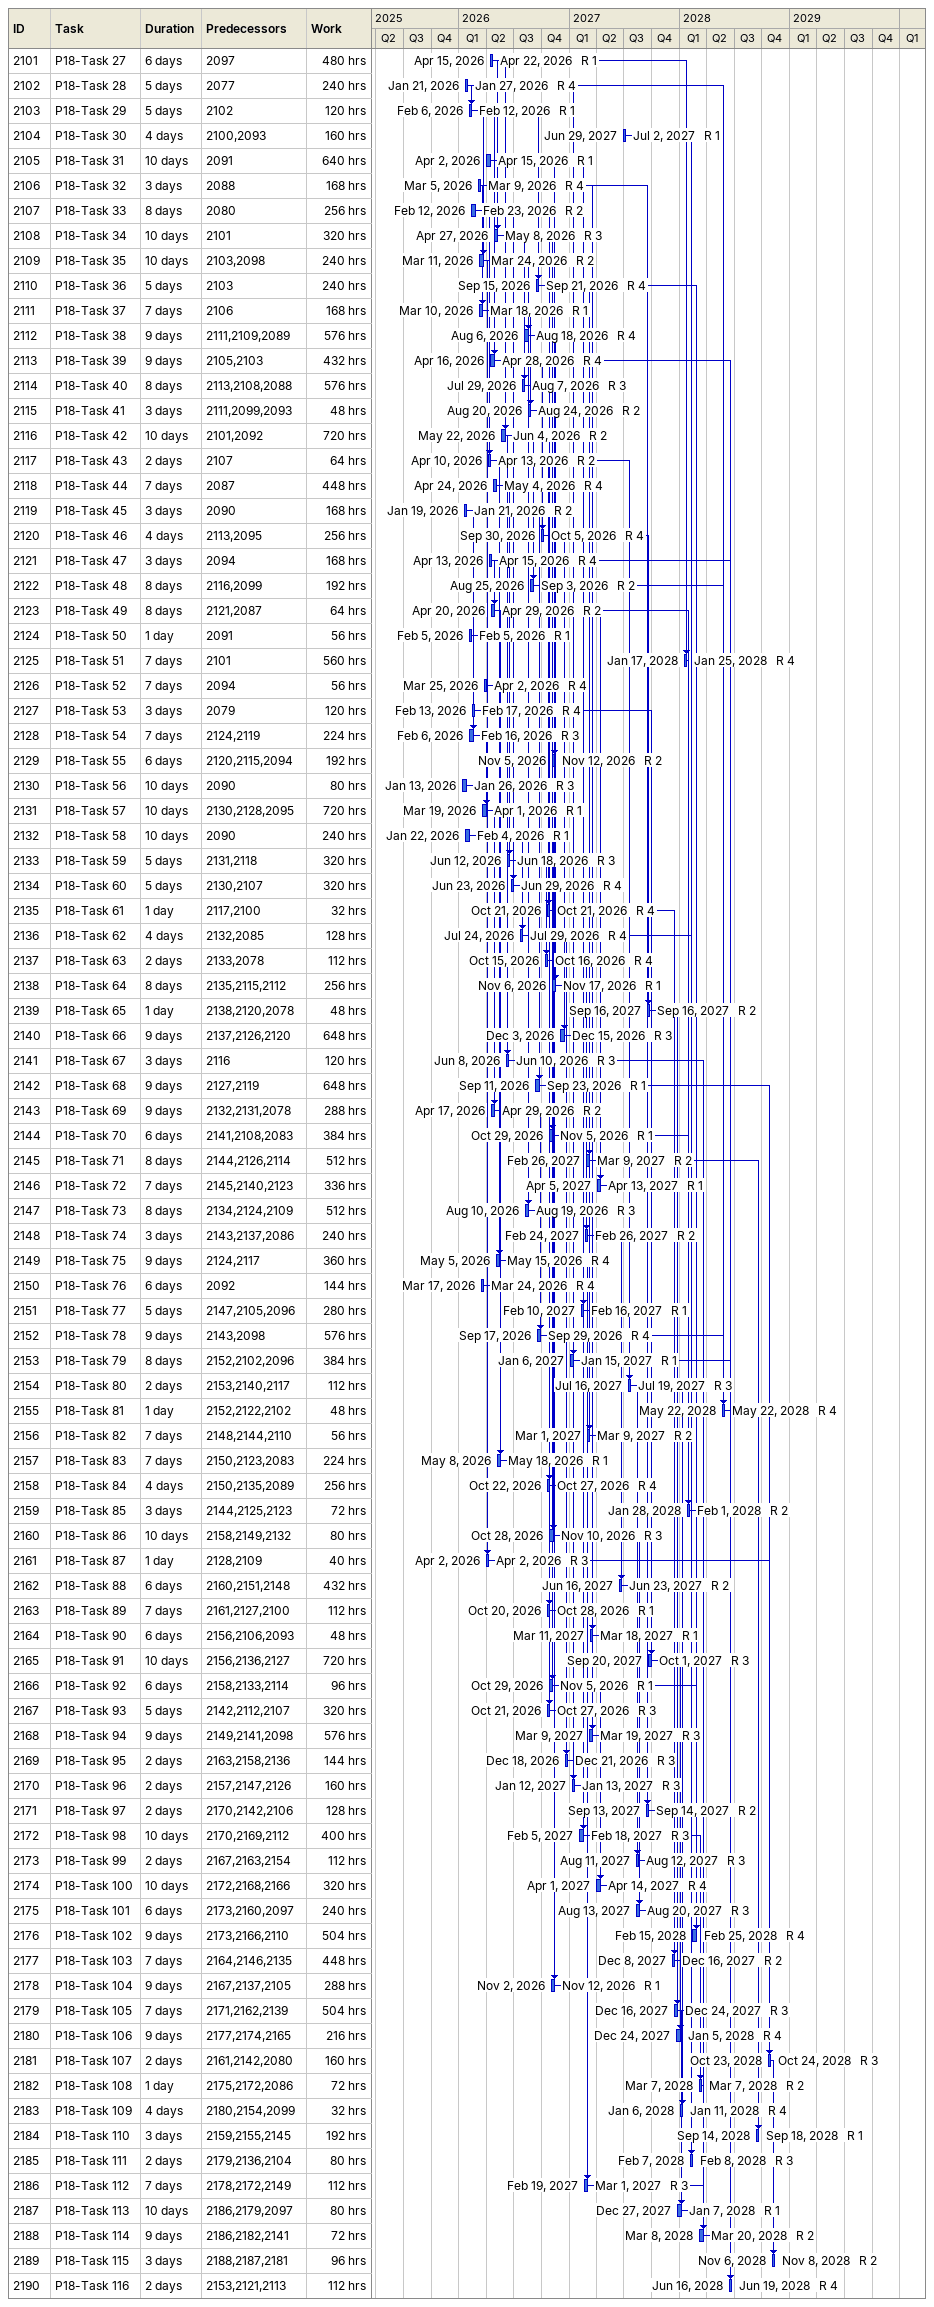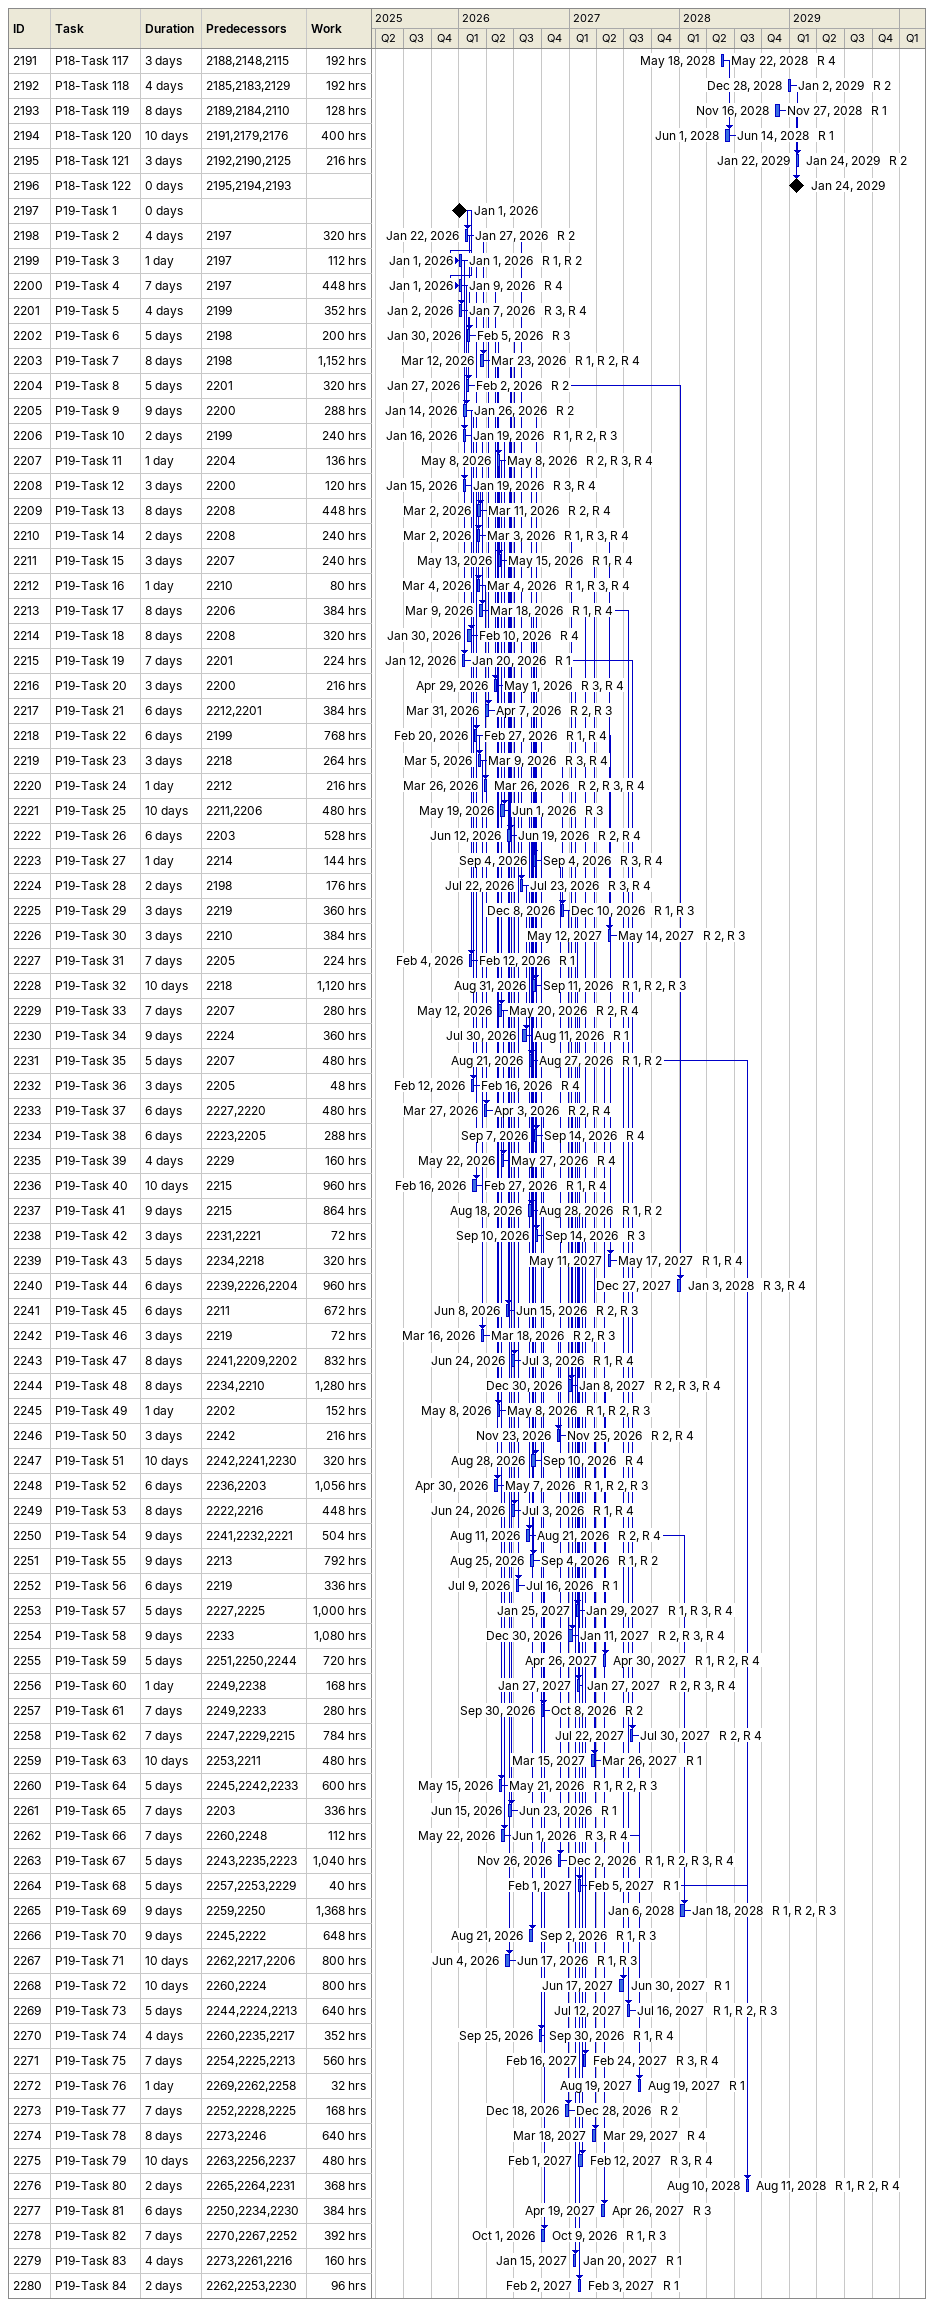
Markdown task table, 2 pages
| ID | Task | Duration | Start | Finish | Predecessors | Resources | Work (h) |
|---|---|---|---|---|---|---|---|
| 2101 | P18-Task 27 | 6d | 2026-04-15 | 2026-04-22 | 2097 | R 1 | 480 |
| 2102 | P18-Task 28 | 5d | 2026-01-21 | 2026-01-27 | 2077 | R 4 | 240 |
| 2103 | P18-Task 29 | 5d | 2026-02-06 | 2026-02-12 | 2102 | R 1 | 120 |
| 2104 | P18-Task 30 | 4d | 2027-06-29 | 2027-07-02 | 2100, 2093 | R 1 | 160 |
| 2105 | P18-Task 31 | 10d | 2026-04-02 | 2026-04-15 | 2091 | R 1 | 640 |
| 2106 | P18-Task 32 | 3d | 2026-03-05 | 2026-03-09 | 2088 | R 4 | 168 |
| 2107 | P18-Task 33 | 8d | 2026-02-12 | 2026-02-23 | 2080 | R 2 | 256 |
| 2108 | P18-Task 34 | 10d | 2026-04-27 | 2026-05-08 | 2101 | R 3 | 320 |
| 2109 | P18-Task 35 | 10d | 2026-03-11 | 2026-03-24 | 2103, 2098 | R 2 | 240 |
| 2110 | P18-Task 36 | 5d | 2026-09-15 | 2026-09-21 | 2103 | R 4 | 240 |
| 2111 | P18-Task 37 | 7d | 2026-03-10 | 2026-03-18 | 2106 | R 1 | 168 |
| 2112 | P18-Task 38 | 9d | 2026-08-06 | 2026-08-18 | 2111, 2109, 2089 | R 4 | 576 |
| 2113 | P18-Task 39 | 9d | 2026-04-16 | 2026-04-28 | 2105, 2103 | R 4 | 432 |
| 2114 | P18-Task 40 | 8d | 2026-07-29 | 2026-08-07 | 2113, 2108, 2088 | R 3 | 576 |
| 2115 | P18-Task 41 | 3d | 2026-08-20 | 2026-08-24 | 2111, 2099, 2093 | R 2 | 48 |
| 2116 | P18-Task 42 | 10d | 2026-05-22 | 2026-06-04 | 2101, 2092 | R 2 | 720 |
| 2117 | P18-Task 43 | 2d | 2026-04-10 | 2026-04-13 | 2107 | R 2 | 64 |
| 2118 | P18-Task 44 | 7d | 2026-04-24 | 2026-05-04 | 2087 | R 4 | 448 |
| 2119 | P18-Task 45 | 3d | 2026-01-19 | 2026-01-21 | 2090 | R 2 | 168 |
| 2120 | P18-Task 46 | 4d | 2026-09-30 | 2026-10-05 | 2113, 2095 | R 4 | 256 |
| 2121 | P18-Task 47 | 3d | 2026-04-13 | 2026-04-15 | 2094 | R 4 | 168 |
| 2122 | P18-Task 48 | 8d | 2026-08-25 | 2026-09-03 | 2116, 2099 | R 2 | 192 |
| 2123 | P18-Task 49 | 8d | 2026-04-20 | 2026-04-29 | 2121, 2087 | R 2 | 64 |
| 2124 | P18-Task 50 | 1d | 2026-02-05 | 2026-02-05 | 2091 | R 1 | 56 |
| 2125 | P18-Task 51 | 7d | 2028-01-17 | 2028-01-25 | 2101 | R 4 | 560 |
| 2126 | P18-Task 52 | 7d | 2026-03-25 | 2026-04-02 | 2094 | R 4 | 56 |
| 2127 | P18-Task 53 | 3d | 2026-02-13 | 2026-02-17 | 2079 | R 4 | 120 |
| 2128 | P18-Task 54 | 7d | 2026-02-06 | 2026-02-16 | 2124, 2119 | R 3 | 224 |
| 2129 | P18-Task 55 | 6d | 2026-11-05 | 2026-11-12 | 2120, 2115, 2094 | R 2 | 192 |
| 2130 | P18-Task 56 | 10d | 2026-01-13 | 2026-01-26 | 2090 | R 3 | 80 |
| 2131 | P18-Task 57 | 10d | 2026-03-19 | 2026-04-01 | 2130, 2128, 2095 | R 1 | 720 |
| 2132 | P18-Task 58 | 10d | 2026-01-22 | 2026-02-04 | 2090 | R 1 | 240 |
| 2133 | P18-Task 59 | 5d | 2026-06-12 | 2026-06-18 | 2131, 2118 | R 3 | 320 |
| 2134 | P18-Task 60 | 5d | 2026-06-23 | 2026-06-29 | 2130, 2107 | R 4 | 320 |
| 2135 | P18-Task 61 | 1d | 2026-10-21 | 2026-10-21 | 2117, 2100 | R 4 | 32 |
| 2136 | P18-Task 62 | 4d | 2026-07-24 | 2026-07-29 | 2132, 2085 | R 4 | 128 |
| 2137 | P18-Task 63 | 2d | 2026-10-15 | 2026-10-16 | 2133, 2078 | R 4 | 112 |
| 2138 | P18-Task 64 | 8d | 2026-11-06 | 2026-11-17 | 2135, 2115, 2112 | R 1 | 256 |
| 2139 | P18-Task 65 | 1d | 2027-09-16 | 2027-09-16 | 2138, 2120, 2078 | R 2 | 48 |
| 2140 | P18-Task 66 | 9d | 2026-12-03 | 2026-12-15 | 2137, 2126, 2120 | R 3 | 648 |
| 2141 | P18-Task 67 | 3d | 2026-06-08 | 2026-06-10 | 2116 | R 3 | 120 |
| 2142 | P18-Task 68 | 9d | 2026-09-11 | 2026-09-23 | 2127, 2119 | R 1 | 648 |
| 2143 | P18-Task 69 | 9d | 2026-04-17 | 2026-04-29 | 2132, 2131, 2078 | R 2 | 288 |
| 2144 | P18-Task 70 | 6d | 2026-10-29 | 2026-11-05 | 2141, 2108, 2083 | R 1 | 384 |
| 2145 | P18-Task 71 | 8d | 2027-02-26 | 2027-03-09 | 2144, 2126, 2114 | R 2 | 512 |
| 2146 | P18-Task 72 | 7d | 2027-04-05 | 2027-04-13 | 2145, 2140, 2123 | R 1 | 336 |
| 2147 | P18-Task 73 | 8d | 2026-08-10 | 2026-08-19 | 2134, 2124, 2109 | R 3 | 512 |
| 2148 | P18-Task 74 | 3d | 2027-02-24 | 2027-02-26 | 2143, 2137, 2086 | R 2 | 240 |
| 2149 | P18-Task 75 | 9d | 2026-05-05 | 2026-05-15 | 2124, 2117 | R 4 | 360 |
| 2150 | P18-Task 76 | 6d | 2026-03-17 | 2026-03-24 | 2092 | R 4 | 144 |
| 2151 | P18-Task 77 | 5d | 2027-02-10 | 2027-02-16 | 2147, 2105, 2096 | R 1 | 280 |
| 2152 | P18-Task 78 | 9d | 2026-09-17 | 2026-09-29 | 2143, 2098 | R 4 | 576 |
| 2153 | P18-Task 79 | 8d | 2027-01-06 | 2027-01-15 | 2152, 2102, 2096 | R 1 | 384 |
| 2154 | P18-Task 80 | 2d | 2027-07-16 | 2027-07-19 | 2153, 2140, 2117 | R 3 | 112 |
| 2155 | P18-Task 81 | 1d | 2028-05-22 | 2028-05-22 | 2152, 2122, 2102 | R 4 | 48 |
| 2156 | P18-Task 82 | 7d | 2027-03-01 | 2027-03-09 | 2148, 2144, 2110 | R 2 | 56 |
| 2157 | P18-Task 83 | 7d | 2026-05-08 | 2026-05-18 | 2150, 2123, 2083 | R 1 | 224 |
| 2158 | P18-Task 84 | 4d | 2026-10-22 | 2026-10-27 | 2150, 2135, 2089 | R 4 | 256 |
| 2159 | P18-Task 85 | 3d | 2028-01-28 | 2028-02-01 | 2144, 2125, 2123 | R 2 | 72 |
| 2160 | P18-Task 86 | 10d | 2026-10-28 | 2026-11-10 | 2158, 2149, 2132 | R 3 | 80 |
| 2161 | P18-Task 87 | 1d | 2026-04-02 | 2026-04-02 | 2128, 2109 | R 3 | 40 |
| 2162 | P18-Task 88 | 6d | 2027-06-16 | 2027-06-23 | 2160, 2151, 2148 | R 2 | 432 |
| 2163 | P18-Task 89 | 7d | 2026-10-20 | 2026-10-28 | 2161, 2127, 2100 | R 1 | 112 |
| 2164 | P18-Task 90 | 6d | 2027-03-11 | 2027-03-18 | 2156, 2106, 2093 | R 1 | 48 |
| 2165 | P18-Task 91 | 10d | 2027-09-20 | 2027-10-01 | 2156, 2136, 2127 | R 3 | 720 |
| 2166 | P18-Task 92 | 6d | 2026-10-29 | 2026-11-05 | 2158, 2133, 2114 | R 1 | 96 |
| 2167 | P18-Task 93 | 5d | 2026-10-21 | 2026-10-27 | 2142, 2112, 2107 | R 3 | 320 |
| 2168 | P18-Task 94 | 9d | 2027-03-09 | 2027-03-19 | 2149, 2141, 2098 | R 3 | 576 |
| 2169 | P18-Task 95 | 2d | 2026-12-18 | 2026-12-21 | 2163, 2158, 2136 | R 3 | 144 |
| 2170 | P18-Task 96 | 2d | 2027-01-12 | 2027-01-13 | 2157, 2147, 2126 | R 3 | 160 |
| 2171 | P18-Task 97 | 2d | 2027-09-13 | 2027-09-14 | 2170, 2142, 2106 | R 2 | 128 |
| 2172 | P18-Task 98 | 10d | 2027-02-05 | 2027-02-18 | 2170, 2169, 2112 | R 3 | 400 |
| 2173 | P18-Task 99 | 2d | 2027-08-11 | 2027-08-12 | 2167, 2163, 2154 | R 3 | 112 |
| 2174 | P18-Task 100 | 10d | 2027-04-01 | 2027-04-14 | 2172, 2168, 2166 | R 4 | 320 |
| 2175 | P18-Task 101 | 6d | 2027-08-13 | 2027-08-20 | 2173, 2160, 2097 | R 3 | 240 |
| 2176 | P18-Task 102 | 9d | 2028-02-15 | 2028-02-25 | 2173, 2166, 2110 | R 4 | 504 |
| 2177 | P18-Task 103 | 7d | 2027-12-08 | 2027-12-16 | 2164, 2146, 2135 | R 2 | 448 |
| 2178 | P18-Task 104 | 9d | 2026-11-02 | 2026-11-12 | 2167, 2137, 2105 | R 1 | 288 |
| 2179 | P18-Task 105 | 7d | 2027-12-16 | 2027-12-24 | 2171, 2162, 2139 | R 3 | 504 |
| 2180 | P18-Task 106 | 9d | 2027-12-24 | 2028-01-05 | 2177, 2174, 2165 | R 4 | 216 |
| 2181 | P18-Task 107 | 2d | 2028-10-23 | 2028-10-24 | 2161, 2142, 2080 | R 3 | 160 |
| 2182 | P18-Task 108 | 1d | 2028-03-07 | 2028-03-07 | 2175, 2172, 2086 | R 2 | 72 |
| 2183 | P18-Task 109 | 4d | 2028-01-06 | 2028-01-11 | 2180, 2154, 2099 | R 4 | 32 |
| 2184 | P18-Task 110 | 3d | 2028-09-14 | 2028-09-18 | 2159, 2155, 2145 | R 1 | 192 |
| 2185 | P18-Task 111 | 2d | 2028-02-07 | 2028-02-08 | 2179, 2136, 2104 | R 3 | 80 |
| 2186 | P18-Task 112 | 7d | 2027-02-19 | 2027-03-01 | 2178, 2172, 2149 | R 3 | 112 |
| 2187 | P18-Task 113 | 10d | 2027-12-27 | 2028-01-07 | 2186, 2179, 2097 | R 1 | 80 |
| 2188 | P18-Task 114 | 9d | 2028-03-08 | 2028-03-20 | 2186, 2182, 2141 | R 2 | 72 |
| 2189 | P18-Task 115 | 3d | 2028-11-06 | 2028-11-08 | 2188, 2187, 2181 | R 2 | 96 |
| 2190 | P18-Task 116 | 2d | 2028-06-16 | 2028-06-19 | 2153, 2121, 2113 | R 4 | 112 |
| 2191 | P18-Task 117 | 3d | 2028-05-18 | 2028-05-22 | 2188, 2148, 2115 | R 4 | 192 |
| 2192 | P18-Task 118 | 4d | 2028-12-28 | 2029-01-02 | 2185, 2183, 2129 | R 2 | 192 |
| 2193 | P18-Task 119 | 8d | 2028-11-16 | 2028-11-27 | 2189, 2184, 2110 | R 1 | 128 |
| 2194 | P18-Task 120 | 10d | 2028-06-01 | 2028-06-14 | 2191, 2179, 2176 | R 1 | 400 |
| 2195 | P18-Task 121 | 3d | 2029-01-22 | 2029-01-24 | 2192, 2190, 2125 | R 2 | 216 |
| 2196 | P18-Task 122 | 0d | 2029-01-24 | 2029-01-24 | 2195, 2194, 2193 |  |  |
| 2197 | P19-Task 1 | 0d | 2026-01-01 | 2026-01-01 |  |  |  |
| 2198 | P19-Task 2 | 4d | 2026-01-22 | 2026-01-27 | 2197 | R 2 | 320 |
| 2199 | P19-Task 3 | 1d | 2026-01-01 | 2026-01-01 | 2197 | R 1, R 2 | 112 |
| 2200 | P19-Task 4 | 7d | 2026-01-01 | 2026-01-09 | 2197 | R 4 | 448 |
| 2201 | P19-Task 5 | 4d | 2026-01-02 | 2026-01-07 | 2199 | R 3, R 4 | 352 |
| 2202 | P19-Task 6 | 5d | 2026-01-30 | 2026-02-05 | 2198 | R 3 | 200 |
| 2203 | P19-Task 7 | 8d | 2026-03-12 | 2026-03-23 | 2198 | R 1, R 2, R 4 | 1152 |
| 2204 | P19-Task 8 | 5d | 2026-01-27 | 2026-02-02 | 2201 | R 2 | 320 |
| 2205 | P19-Task 9 | 9d | 2026-01-14 | 2026-01-26 | 2200 | R 2 | 288 |
| 2206 | P19-Task 10 | 2d | 2026-01-16 | 2026-01-19 | 2199 | R 1, R 2, R 3 | 240 |
| 2207 | P19-Task 11 | 1d | 2026-05-08 | 2026-05-08 | 2204 | R 2, R 3, R 4 | 136 |
| 2208 | P19-Task 12 | 3d | 2026-01-15 | 2026-01-19 | 2200 | R 3, R 4 | 120 |
| 2209 | P19-Task 13 | 8d | 2026-03-02 | 2026-03-11 | 2208 | R 2, R 4 | 448 |
| 2210 | P19-Task 14 | 2d | 2026-03-02 | 2026-03-03 | 2208 | R 1, R 3, R 4 | 240 |
| 2211 | P19-Task 15 | 3d | 2026-05-13 | 2026-05-15 | 2207 | R 1, R 4 | 240 |
| 2212 | P19-Task 16 | 1d | 2026-03-04 | 2026-03-04 | 2210 | R 1, R 3, R 4 | 80 |
| 2213 | P19-Task 17 | 8d | 2026-03-09 | 2026-03-18 | 2206 | R 1, R 4 | 384 |
| 2214 | P19-Task 18 | 8d | 2026-01-30 | 2026-02-10 | 2208 | R 4 | 320 |
| 2215 | P19-Task 19 | 7d | 2026-01-12 | 2026-01-20 | 2201 | R 1 | 224 |
| 2216 | P19-Task 20 | 3d | 2026-04-29 | 2026-05-01 | 2200 | R 3, R 4 | 216 |
| 2217 | P19-Task 21 | 6d | 2026-03-31 | 2026-04-07 | 2212, 2201 | R 2, R 3 | 384 |
| 2218 | P19-Task 22 | 6d | 2026-02-20 | 2026-02-27 | 2199 | R 1, R 4 | 768 |
| 2219 | P19-Task 23 | 3d | 2026-03-05 | 2026-03-09 | 2218 | R 3, R 4 | 264 |
| 2220 | P19-Task 24 | 1d | 2026-03-26 | 2026-03-26 | 2212 | R 2, R 3, R 4 | 216 |
| 2221 | P19-Task 25 | 10d | 2026-05-19 | 2026-06-01 | 2211, 2206 | R 3 | 480 |
| 2222 | P19-Task 26 | 6d | 2026-06-12 | 2026-06-19 | 2203 | R 2, R 4 | 528 |
| 2223 | P19-Task 27 | 1d | 2026-09-04 | 2026-09-04 | 2214 | R 3, R 4 | 144 |
| 2224 | P19-Task 28 | 2d | 2026-07-22 | 2026-07-23 | 2198 | R 3, R 4 | 176 |
| 2225 | P19-Task 29 | 3d | 2026-12-08 | 2026-12-10 | 2219 | R 1, R 3 | 360 |
| 2226 | P19-Task 30 | 3d | 2027-05-12 | 2027-05-14 | 2210 | R 2, R 3 | 384 |
| 2227 | P19-Task 31 | 7d | 2026-02-04 | 2026-02-12 | 2205 | R 1 | 224 |
| 2228 | P19-Task 32 | 10d | 2026-08-31 | 2026-09-11 | 2218 | R 1, R 2, R 3 | 1120 |
| 2229 | P19-Task 33 | 7d | 2026-05-12 | 2026-05-20 | 2207 | R 2, R 4 | 280 |
| 2230 | P19-Task 34 | 9d | 2026-07-30 | 2026-08-11 | 2224 | R 1 | 360 |
| 2231 | P19-Task 35 | 5d | 2026-08-21 | 2026-08-27 | 2207 | R 1, R 2 | 480 |
| 2232 | P19-Task 36 | 3d | 2026-02-12 | 2026-02-16 | 2205 | R 4 | 48 |
| 2233 | P19-Task 37 | 6d | 2026-03-27 | 2026-04-03 | 2227, 2220 | R 2, R 4 | 480 |
| 2234 | P19-Task 38 | 6d | 2026-09-07 | 2026-09-14 | 2223, 2205 | R 4 | 288 |
| 2235 | P19-Task 39 | 4d | 2026-05-22 | 2026-05-27 | 2229 | R 4 | 160 |
| 2236 | P19-Task 40 | 10d | 2026-02-16 | 2026-02-27 | 2215 | R 1, R 4 | 960 |
| 2237 | P19-Task 41 | 9d | 2026-08-18 | 2026-08-28 | 2215 | R 1, R 2 | 864 |
| 2238 | P19-Task 42 | 3d | 2026-09-10 | 2026-09-14 | 2231, 2221 | R 3 | 72 |
| 2239 | P19-Task 43 | 5d | 2027-05-11 | 2027-05-17 | 2234, 2218 | R 1, R 4 | 320 |
| 2240 | P19-Task 44 | 6d | 2027-12-27 | 2028-01-03 | 2239, 2226, 2204 | R 3, R 4 | 960 |
| 2241 | P19-Task 45 | 6d | 2026-06-08 | 2026-06-15 | 2211 | R 2, R 3 | 672 |
| 2242 | P19-Task 46 | 3d | 2026-03-16 | 2026-03-18 | 2219 | R 2, R 3 | 72 |
| 2243 | P19-Task 47 | 8d | 2026-06-24 | 2026-07-03 | 2241, 2209, 2202 | R 1, R 4 | 832 |
| 2244 | P19-Task 48 | 8d | 2026-12-30 | 2027-01-08 | 2234, 2210 | R 2, R 3, R 4 | 1280 |
| 2245 | P19-Task 49 | 1d | 2026-05-08 | 2026-05-08 | 2202 | R 1, R 2, R 3 | 152 |
| 2246 | P19-Task 50 | 3d | 2026-11-23 | 2026-11-25 | 2242 | R 2, R 4 | 216 |
| 2247 | P19-Task 51 | 10d | 2026-08-28 | 2026-09-10 | 2242, 2241, 2230 | R 4 | 320 |
| 2248 | P19-Task 52 | 6d | 2026-04-30 | 2026-05-07 | 2236, 2203 | R 1, R 2, R 3 | 1056 |
| 2249 | P19-Task 53 | 8d | 2026-06-24 | 2026-07-03 | 2222, 2216 | R 1, R 4 | 448 |
| 2250 | P19-Task 54 | 9d | 2026-08-11 | 2026-08-21 | 2241, 2232, 2221 | R 2, R 4 | 504 |
| 2251 | P19-Task 55 | 9d | 2026-08-25 | 2026-09-04 | 2213 | R 1, R 2 | 792 |
| 2252 | P19-Task 56 | 6d | 2026-07-09 | 2026-07-16 | 2219 | R 1 | 336 |
| 2253 | P19-Task 57 | 5d | 2027-01-25 | 2027-01-29 | 2227, 2225 | R 1, R 3, R 4 | 1000 |
| 2254 | P19-Task 58 | 9d | 2026-12-30 | 2027-01-11 | 2233 | R 2, R 3, R 4 | 1080 |
| 2255 | P19-Task 59 | 5d | 2027-04-26 | 2027-04-30 | 2251, 2250, 2244 | R 1, R 2, R 4 | 720 |
| 2256 | P19-Task 60 | 1d | 2027-01-27 | 2027-01-27 | 2249, 2238 | R 2, R 3, R 4 | 168 |
| 2257 | P19-Task 61 | 7d | 2026-09-30 | 2026-10-08 | 2249, 2233 | R 2 | 280 |
| 2258 | P19-Task 62 | 7d | 2027-07-22 | 2027-07-30 | 2247, 2229, 2215 | R 2, R 4 | 784 |
| 2259 | P19-Task 63 | 10d | 2027-03-15 | 2027-03-26 | 2253, 2211 | R 1 | 480 |
| 2260 | P19-Task 64 | 5d | 2026-05-15 | 2026-05-21 | 2245, 2242, 2233 | R 1, R 2, R 3 | 600 |
| 2261 | P19-Task 65 | 7d | 2026-06-15 | 2026-06-23 | 2203 | R 1 | 336 |
| 2262 | P19-Task 66 | 7d | 2026-05-22 | 2026-06-01 | 2260, 2248 | R 3, R 4 | 112 |
| 2263 | P19-Task 67 | 5d | 2026-11-26 | 2026-12-02 | 2243, 2235, 2223 | R 1, R 2, R 3, R 4 | 1040 |
| 2264 | P19-Task 68 | 5d | 2027-02-01 | 2027-02-05 | 2257, 2253, 2229 | R 1 | 40 |
| 2265 | P19-Task 69 | 9d | 2028-01-06 | 2028-01-18 | 2259, 2250 | R 1, R 2, R 3 | 1368 |
| 2266 | P19-Task 70 | 9d | 2026-08-21 | 2026-09-02 | 2245, 2222 | R 1, R 3 | 648 |
| 2267 | P19-Task 71 | 10d | 2026-06-04 | 2026-06-17 | 2262, 2217, 2206 | R 1, R 3 | 800 |
| 2268 | P19-Task 72 | 10d | 2027-06-17 | 2027-06-30 | 2260, 2224 | R 1 | 800 |
| 2269 | P19-Task 73 | 5d | 2027-07-12 | 2027-07-16 | 2244, 2224, 2213 | R 1, R 2, R 3 | 640 |
| 2270 | P19-Task 74 | 4d | 2026-09-25 | 2026-09-30 | 2260, 2235, 2217 | R 1, R 4 | 352 |
| 2271 | P19-Task 75 | 7d | 2027-02-16 | 2027-02-24 | 2254, 2225, 2213 | R 3, R 4 | 560 |
| 2272 | P19-Task 76 | 1d | 2027-08-19 | 2027-08-19 | 2269, 2262, 2258 | R 1 | 32 |
| 2273 | P19-Task 77 | 7d | 2026-12-18 | 2026-12-28 | 2252, 2228, 2225 | R 2 | 168 |
| 2274 | P19-Task 78 | 8d | 2027-03-18 | 2027-03-29 | 2273, 2246 | R 4 | 640 |
| 2275 | P19-Task 79 | 10d | 2027-02-01 | 2027-02-12 | 2263, 2256, 2237 | R 3, R 4 | 480 |
| 2276 | P19-Task 80 | 2d | 2028-08-10 | 2028-08-11 | 2265, 2264, 2231 | R 1, R 2, R 4 | 368 |
| 2277 | P19-Task 81 | 6d | 2027-04-19 | 2027-04-26 | 2250, 2234, 2230 | R 3 | 384 |
| 2278 | P19-Task 82 | 7d | 2026-10-01 | 2026-10-09 | 2270, 2267, 2252 | R 1, R 3 | 392 |
| 2279 | P19-Task 83 | 4d | 2027-01-15 | 2027-01-20 | 2273, 2261, 2216 | R 1 | 160 |
| 2280 | P19-Task 84 | 2d | 2027-02-02 | 2027-02-03 | 2262, 2253, 2230 | R 1 | 96 |
